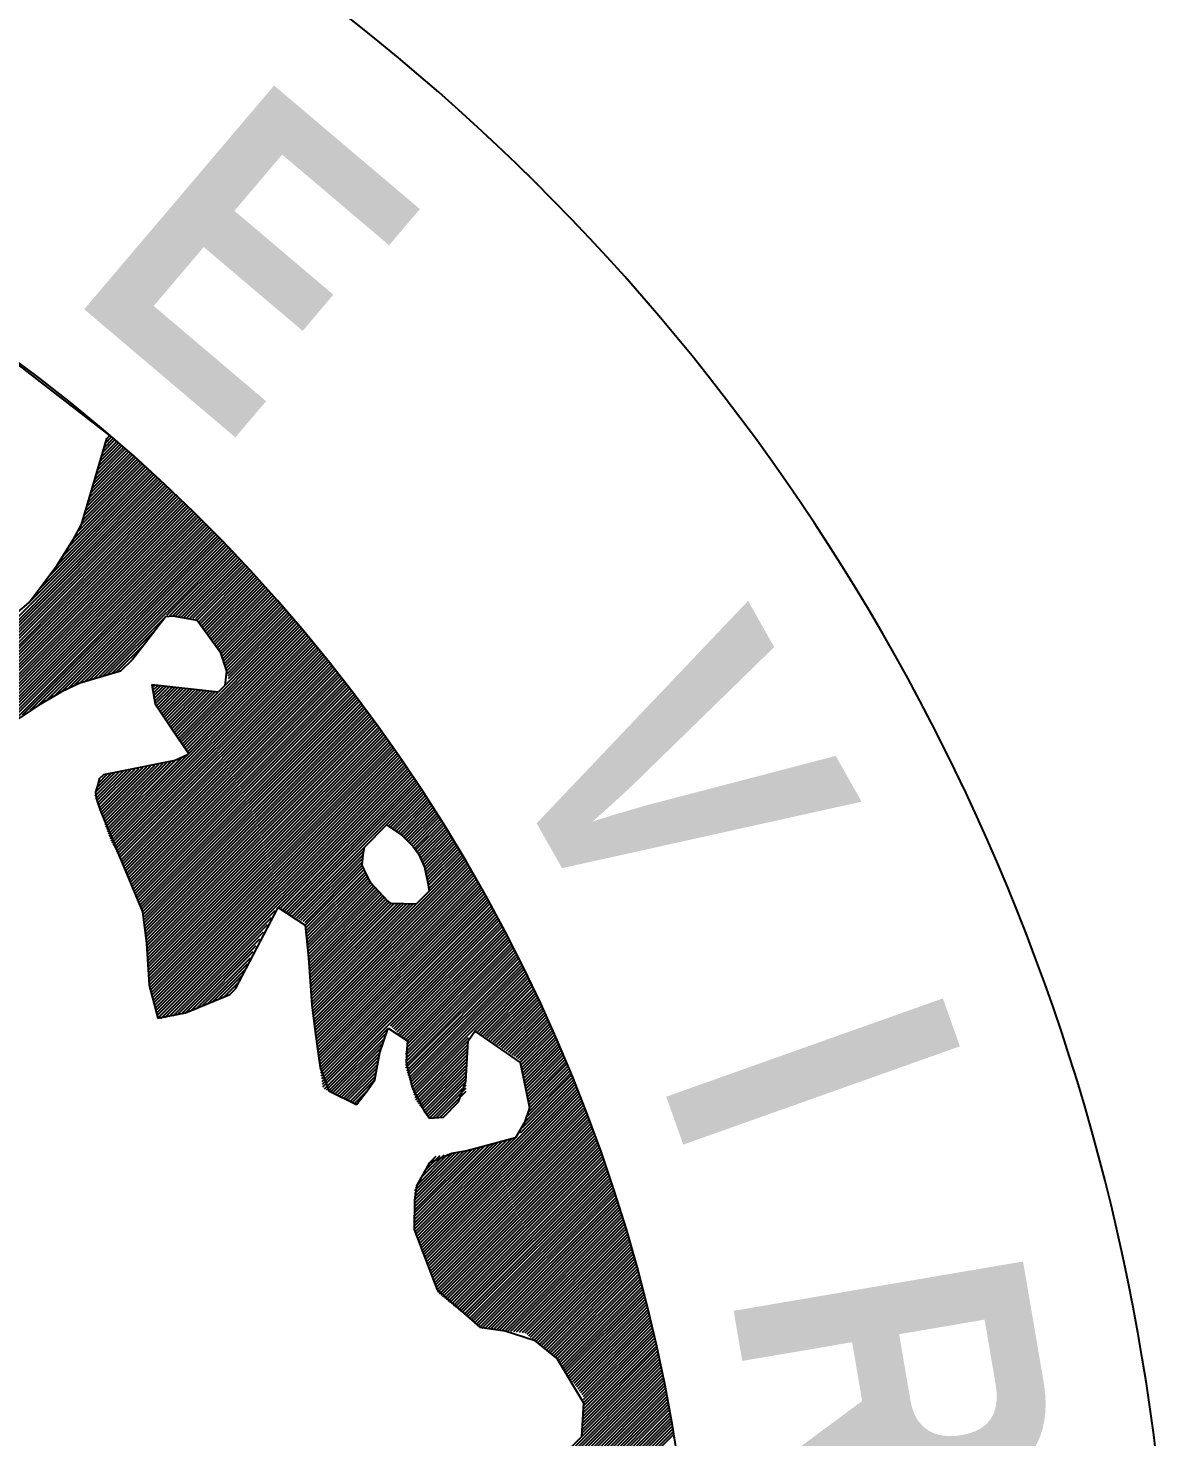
# Model space of a CAD drawing. Header units: inches. Extents: x 0 to 36, y 0 to 24.
# Drawn here: x 9.879 to 10.543, y 21.536 to 22.355 of the extents above; entities that cross this region are included whole.
import ezdxf
from ezdxf.enums import TextEntityAlignment as Align

# ---------------------------------------------------------------- set-up
doc = ezdxf.new("R2010")
doc.units = ezdxf.units.IN
doc.header["$MEASUREMENT"] = 0
doc.layers.add('CoverSheet', color=7, linetype='CONTINUOUS')
doc.styles.add('JJJ', font='BOLD.SHX', dxfattribs={"width": 0.9, "height": 0.1365})

msp = doc.modelspace()

# ---------------------------------------------------------------- linework, layer by layer
at = {"layer": 'CoverSheet'}
for p, q in [((9.92633, 22.11819), (9.8528, 22.17519)), ((9.9222, 22.10847), (9.92452, 22.11637)), ((9.9222, 22.10847), (9.92934, 22.11561)), ((9.92298, 22.11111), (9.92834, 22.11647)), ((9.92375, 22.11374), (9.92734, 22.11733)), ((9.92452, 22.11637), (9.92633, 22.11819)), ((9.92452, 22.11637), (9.92633, 22.11819)), ((9.92529, 22.119), (9.92533, 22.11904)), ((9.91527, 22.08478), (9.93828, 22.1078)), ((9.91604, 22.08742), (9.93729, 22.10867)), ((9.91604, 22.08742), (9.9222, 22.10847)), ((9.91681, 22.09005), (9.9363, 22.10954)), ((9.91758, 22.09268), (9.93531, 22.11041)), ((9.91835, 22.09531), (9.93432, 22.11128)), ((9.91912, 22.09794), (9.93333, 22.11215)), ((9.91989, 22.10058), (9.93233, 22.11301)), ((9.92066, 22.10321), (9.93133, 22.11388)), ((9.92143, 22.10584), (9.93034, 22.11474)), ((9.90524, 22.058), (9.94712, 22.09988)), ((9.90827, 22.06289), (9.94615, 22.10077)), ((9.90987, 22.06636), (9.94517, 22.10165)), ((9.91064, 22.06899), (9.94419, 22.10253)), ((9.91142, 22.07162), (9.94321, 22.10341)), ((9.91219, 22.07425), (9.94222, 22.10429)), ((9.91296, 22.07689), (9.94124, 22.10517)), ((9.91373, 22.07952), (9.94026, 22.10605)), ((9.9145, 22.08215), (9.93927, 22.10692)), ((9.67271, 21.81244), (9.95393, 22.09366)), ((9.67282, 21.81069), (9.9549, 22.09276)), ((9.67294, 21.80895), (9.95586, 22.09187)), ((9.67306, 21.80721), (9.95683, 22.09097)), ((9.8795, 22.02109), (9.95296, 22.09455)), ((9.88489, 22.02834), (9.95199, 22.09544)), ((9.89027, 22.03558), (9.95102, 22.09633)), ((9.89565, 22.04283), (9.95005, 22.09722)), ((9.89918, 22.04822), (9.94907, 22.09811)), ((9.90221, 22.05311), (9.9481, 22.099)), ((9.67318, 21.80547), (9.95779, 22.09007)), ((9.6733, 21.80372), (9.95875, 22.08917)), ((9.67342, 21.80198), (9.95971, 22.08827)), ((9.67354, 21.80024), (9.96067, 22.08737)), ((9.67366, 21.7985), (9.96163, 22.08647)), ((9.67378, 21.79675), (9.96259, 22.08556)), ((9.6739, 21.79501), (9.96354, 22.08466)), ((9.67402, 21.79327), (9.9645, 22.08375)), ((9.67414, 21.79153), (9.96545, 22.08284)), ((9.90987, 22.06636), (9.91604, 22.08742)), ((9.67425, 21.78978), (9.9664, 22.08193)), ((9.67437, 21.78804), (9.96736, 22.08102)), ((9.67449, 21.7863), (9.96831, 22.08011)), ((9.67461, 21.78456), (9.96925, 22.0792)), ((9.67473, 21.78282), (9.9702, 22.07828)), ((9.67485, 21.78107), (9.97115, 22.07737)), ((9.67497, 21.77933), (9.97209, 22.07645)), ((9.67509, 21.77759), (9.97303, 22.07553)), ((9.67521, 21.77585), (9.97398, 22.07461)), ((9.67533, 21.7741), (9.97492, 22.07369)), ((9.67545, 21.77236), (9.97586, 22.07277)), ((9.67557, 21.77062), (9.9768, 22.07185)), ((9.67569, 21.76888), (9.97773, 22.07092)), ((9.6758, 21.76713), (9.97867, 22.07)), ((9.67592, 21.76539), (9.9796, 22.06907)), ((9.67604, 21.76365), (9.98054, 22.06814)), ((9.67616, 21.76191), (9.98147, 22.06721)), ((9.67628, 21.76016), (9.9824, 22.06628)), ((9.90524, 22.058), (9.90987, 22.06636)), ((9.6764, 21.75842), (9.98333, 22.06535)), ((9.87556, 21.95572), (9.98426, 22.06442)), ((9.88012, 21.95842), (9.98518, 22.06348)), ((9.88468, 21.96112), (9.98611, 22.06255)), ((9.88924, 21.96381), (9.98703, 22.06161)), ((9.89379, 21.96651), (9.98796, 22.06067)), ((9.89835, 21.96921), (9.98888, 22.05973)), ((9.90291, 21.9719), (9.9898, 22.05879)), ((9.89565, 22.04283), (9.90524, 22.058)), ((9.90601, 21.97314), (9.99072, 22.05785)), ((9.90886, 21.97413), (9.99164, 22.0569)), ((9.91172, 21.97512), (9.99255, 22.05596)), ((9.91457, 21.97611), (9.99347, 22.05501)), ((9.91742, 21.97711), (9.99438, 22.05407)), ((9.92028, 21.9781), (9.9953, 22.05312)), ((9.92279, 21.97875), (9.99621, 22.05217)), ((9.95953, 22.01363), (9.99712, 22.05122)), ((9.96121, 22.01345), (9.99803, 22.05027)), ((9.89027, 22.03558), (9.89565, 22.04283)), ((9.96289, 22.01327), (9.99894, 22.04931)), ((9.96457, 22.01309), (9.99984, 22.04836)), ((9.96625, 22.01291), (10.00075, 22.0474)), ((9.96793, 22.01272), (10.00165, 22.04644)), ((9.96961, 22.01254), (10.00256, 22.04549)), ((9.97129, 22.01236), (10.00346, 22.04453)), ((9.97297, 22.01218), (10.00436, 22.04356)), ((9.97465, 22.012), (10.00526, 22.0426)), ((9.8795, 22.02109), (9.89027, 22.03558)), ((9.97633, 22.01182), (10.00616, 22.04164)), ((9.97718, 22.0108), (10.00705, 22.04067)), ((9.97796, 22.00972), (10.00795, 22.03971)), ((9.97875, 22.00865), (10.00884, 22.03874)), ((9.97953, 22.00757), (10.00974, 22.03777)), ((9.98032, 22.0065), (10.01063, 22.0368)), ((9.98111, 22.00542), (10.01152, 22.03583)), ((9.98189, 22.00434), (10.01241, 22.03486)), ((9.98268, 22.00327), (10.01329, 22.03388)), ((9.98347, 22.00219), (10.01418, 22.03291)), ((9.98425, 22.00112), (10.01507, 22.03193)), ((9.98504, 22.00004), (10.01595, 22.03096)), ((9.98582, 21.99897), (10.01683, 22.02998)), ((9.98661, 21.99789), (10.01772, 22.029)), ((9.9874, 21.99682), (10.0186, 22.02802)), ((9.98818, 21.99574), (10.01947, 22.02703)), ((9.98897, 21.99467), (10.02035, 22.02605)), ((9.86658, 22.01003), (9.8795, 22.02109)), ((9.98976, 21.99359), (10.02123, 22.02507)), ((9.99041, 21.99238), (10.0221, 22.02408)), ((9.99088, 21.99099), (10.02298, 22.02309)), ((9.99135, 21.9896), (10.02385, 22.0221)), ((9.99181, 21.9882), (10.02472, 22.02111)), ((9.99228, 21.98681), (10.02559, 22.02012)), ((9.99275, 21.98542), (10.02646, 22.01913)), ((9.99322, 21.98403), (10.02733, 22.01813)), ((9.99369, 21.98263), (10.0282, 22.01714)), ((9.92523, 21.97933), (9.9589, 22.013)), ((9.9589, 22.013), (9.94651, 21.99689)), ((9.9589, 22.013), (9.96289, 22.01327)), ((9.96289, 22.01327), (9.97718, 22.0108)), ((9.96619, 21.9421), (10.03423, 22.01014)), ((9.96694, 21.94099), (10.03508, 22.00913)), ((9.97718, 22.0108), (9.99041, 21.99238)), ((9.99114, 21.96892), (10.03337, 22.01114)), ((9.99325, 21.97289), (10.03251, 22.01214)), ((9.99416, 21.98124), (10.02906, 22.01614)), ((9.99463, 21.97985), (10.02992, 22.01515)), ((9.99509, 21.97845), (10.03079, 22.01415)), ((9.99536, 21.97685), (10.03165, 22.01315)), ((9.926, 21.88516), (10.04189, 22.00104)), ((9.92767, 21.97991), (9.95271, 22.00494)), ((9.96769, 21.93988), (10.03594, 22.00813)), ((9.96843, 21.93876), (10.03679, 22.00712)), ((9.96918, 21.93765), (10.03764, 22.00611)), ((9.96993, 21.93653), (10.03849, 22.0051)), ((9.97068, 21.93542), (10.03934, 22.00409)), ((9.97142, 21.93431), (10.04019, 22.00307)), ((9.97217, 21.93319), (10.04104, 22.00206)), ((9.92652, 21.88382), (10.04273, 22.00003)), ((9.92713, 21.88257), (10.04357, 21.99901)), ((9.92775, 21.88132), (10.04442, 21.99799)), ((9.92836, 21.88008), (10.04526, 21.99697)), ((9.92898, 21.87883), (10.0461, 21.99595)), ((9.92959, 21.87758), (10.04694, 21.99493)), ((9.93011, 21.98049), (9.94651, 21.99689)), ((9.93021, 21.87634), (10.04777, 21.9939)), ((9.93082, 21.87509), (10.04861, 21.99288)), ((9.94651, 21.99689), (9.93969, 21.98821)), ((9.93144, 21.87384), (10.04944, 21.99185)), ((9.93205, 21.8726), (10.05028, 21.99082)), ((9.93256, 21.98107), (9.93969, 21.98821)), ((9.93969, 21.98821), (9.93256, 21.98107)), ((9.93267, 21.87135), (10.05111, 21.98979)), ((9.93328, 21.8701), (10.05194, 21.98876)), ((9.93389, 21.86885), (10.05277, 21.98773)), ((9.93443, 21.86753), (10.0536, 21.98669)), ((9.93498, 21.86621), (10.05442, 21.98566)), ((9.93552, 21.86489), (10.05525, 21.98462)), ((9.99041, 21.99238), (9.99416, 21.98124)), ((9.93256, 21.98107), (9.90886, 21.97413)), ((9.93606, 21.86358), (10.05607, 21.98359)), ((9.93661, 21.86226), (10.0569, 21.98255)), ((9.93715, 21.86094), (10.05772, 21.98151)), ((9.9377, 21.85962), (10.05854, 21.98047)), ((9.93824, 21.85831), (10.05936, 21.97943)), ((9.93878, 21.85699), (10.06018, 21.97838)), ((9.93933, 21.85567), (10.06099, 21.97734)), ((9.93987, 21.85435), (10.06181, 21.97629)), ((9.99416, 21.98124), (9.99325, 21.97289)), ((9.89835, 21.96921), (9.88468, 21.96112)), ((9.90886, 21.97413), (9.89835, 21.96921)), ((9.94042, 21.85304), (10.06262, 21.97524)), ((9.94096, 21.85172), (10.06344, 21.97419)), ((9.9415, 21.8504), (10.06425, 21.97314)), ((9.94205, 21.84908), (10.06506, 21.97209)), ((9.94259, 21.84777), (10.06587, 21.97104)), ((9.94314, 21.84645), (10.06667, 21.96999)), ((9.94368, 21.84513), (10.06748, 21.96893)), ((9.95062, 21.97307), (9.95081, 21.97326)), ((9.95081, 21.97326), (9.95273, 21.96215)), ((9.9893, 21.96893), (9.95081, 21.97326)), ((9.9509, 21.97149), (9.95248, 21.97307)), ((9.95117, 21.9699), (9.95415, 21.97288)), ((9.95145, 21.96832), (9.95583, 21.97269)), ((9.95173, 21.96673), (9.9575, 21.97251)), ((9.952, 21.96515), (9.95917, 21.97232)), ((9.95228, 21.96356), (9.96085, 21.97213)), ((9.95273, 21.96215), (9.96252, 21.97194)), ((9.95348, 21.96104), (9.9642, 21.97175)), ((9.95423, 21.95992), (9.96587, 21.97157)), ((9.95497, 21.95881), (9.96754, 21.97138)), ((9.95572, 21.9577), (9.96922, 21.97119)), ((9.95647, 21.95658), (9.97089, 21.971)), ((9.95722, 21.95547), (9.97256, 21.97081)), ((9.95797, 21.95436), (9.97424, 21.97063)), ((9.95871, 21.95324), (9.97591, 21.97044)), ((9.95946, 21.95213), (9.97758, 21.97025)), ((9.96021, 21.95101), (9.97926, 21.97006)), ((9.96096, 21.9499), (9.98093, 21.96987)), ((9.9617, 21.94879), (9.9826, 21.96969)), ((9.96245, 21.94767), (9.98428, 21.9695)), ((9.9632, 21.94656), (9.98595, 21.96931)), ((9.96395, 21.94544), (9.98763, 21.96912)), ((9.96469, 21.94433), (9.9893, 21.96893)), ((9.96544, 21.94322), (9.99097, 21.96875)), ((9.99325, 21.97289), (9.9893, 21.96893)), ((9.88468, 21.96112), (9.87342, 21.95358)), ((9.94423, 21.84381), (10.06829, 21.96788)), ((9.94477, 21.8425), (10.06909, 21.96682)), ((9.94531, 21.84118), (10.06989, 21.96576)), ((9.94586, 21.83986), (10.07069, 21.9647)), ((9.9464, 21.83854), (10.07149, 21.96364)), ((9.94665, 21.83694), (10.07229, 21.96257)), ((9.94677, 21.83519), (10.07309, 21.96151)), ((9.94689, 21.83344), (10.07389, 21.96044)), ((9.95273, 21.96215), (9.95348, 21.96104)), ((9.95348, 21.96104), (9.96245, 21.94767)), ((9.947, 21.8317), (10.07468, 21.95938)), ((9.94712, 21.82995), (10.07547, 21.95831)), ((9.94723, 21.82821), (10.07627, 21.95724)), ((9.94735, 21.82646), (10.07706, 21.95617)), ((9.94747, 21.82472), (10.07785, 21.9551)), ((9.94758, 21.82297), (10.07863, 21.95402)), ((9.9477, 21.82122), (10.07942, 21.95295)), ((9.94781, 21.81948), (10.08021, 21.95187)), ((9.94793, 21.81773), (10.08099, 21.95079)), ((9.94804, 21.81599), (10.08177, 21.94972)), ((9.94816, 21.81424), (10.08256, 21.94864)), ((9.94828, 21.8125), (10.08334, 21.94756)), ((9.94839, 21.81075), (10.08412, 21.94647)), ((9.94851, 21.809), (10.08489, 21.94539)), ((9.94862, 21.80726), (10.08567, 21.9443)), ((9.96245, 21.94767), (9.97142, 21.93431)), ((9.94874, 21.80551), (10.08644, 21.94322)), ((9.94886, 21.80377), (10.08722, 21.94213)), ((9.94897, 21.80202), (10.08799, 21.94104)), ((9.94909, 21.80028), (10.08876, 21.93995)), ((9.94926, 21.79859), (10.08953, 21.93886)), ((9.94965, 21.79711), (10.0903, 21.93777)), ((9.95003, 21.79563), (10.09107, 21.93667)), ((9.95041, 21.79415), (10.09183, 21.93558)), ((9.96439, 21.92914), (9.92271, 21.92096)), ((9.92315, 21.89347), (9.95715, 21.92747)), ((9.92362, 21.89209), (9.95949, 21.92796)), ((9.9241, 21.8907), (9.96183, 21.92844)), ((9.92457, 21.88932), (9.96439, 21.92914)), ((9.92505, 21.88793), (9.9679, 21.93079)), ((9.92553, 21.88655), (9.97142, 21.93244)), ((9.9508, 21.79268), (10.0926, 21.93448)), ((9.95118, 21.7912), (10.09336, 21.93338)), ((9.95156, 21.78972), (10.09412, 21.93228)), ((9.95195, 21.78824), (10.09488, 21.93118)), ((9.95233, 21.78676), (10.09564, 21.93008)), ((9.95271, 21.78529), (10.0964, 21.92897)), ((9.9531, 21.78381), (10.09716, 21.92787)), ((9.97142, 21.93244), (9.96439, 21.92914)), ((9.97142, 21.93431), (9.97217, 21.93319)), ((9.97217, 21.93319), (9.97142, 21.93244)), ((9.97142, 21.93244), (9.97142, 21.93244)), ((9.9179, 21.90871), (9.9318, 21.9226)), ((9.9181, 21.91077), (9.92952, 21.92219)), ((9.91838, 21.90732), (9.93407, 21.92301)), ((9.91881, 21.91334), (9.92725, 21.92178)), ((9.91886, 21.90594), (9.93634, 21.92342)), ((9.91933, 21.90455), (9.93861, 21.92383)), ((9.91952, 21.91591), (9.92498, 21.92137)), ((9.91981, 21.90317), (9.94088, 21.92424)), ((9.92023, 21.91849), (9.92271, 21.92096)), ((9.92271, 21.92096), (9.92023, 21.91849)), ((9.92029, 21.90178), (9.94315, 21.92465)), ((9.92076, 21.9004), (9.94544, 21.92507)), ((9.92124, 21.89901), (9.94778, 21.92555)), ((9.92172, 21.89763), (9.95012, 21.92603)), ((9.92219, 21.89624), (9.95246, 21.92651)), ((9.92267, 21.89486), (9.9548, 21.92699)), ((9.95348, 21.78233), (10.09791, 21.92676)), ((9.95386, 21.78085), (10.09867, 21.92566)), ((9.95425, 21.77937), (10.09942, 21.92455)), ((9.95593, 21.7792), (10.10017, 21.92344)), ((9.95833, 21.77974), (10.10092, 21.92233)), ((10.0242, 21.84375), (10.10167, 21.92121)), ((10.0254, 21.84308), (10.10242, 21.9201)), ((10.0266, 21.84242), (10.10316, 21.91898)), ((9.91881, 21.91334), (9.9181, 21.91077)), ((9.9181, 21.91077), (9.91838, 21.90732)), ((9.91952, 21.91591), (9.91881, 21.91334)), ((9.92023, 21.91849), (9.91952, 21.91591)), ((10.0278, 21.84176), (10.10391, 21.91787)), ((10.029, 21.84109), (10.10465, 21.91675)), ((10.0302, 21.84043), (10.10539, 21.91563)), ((10.0314, 21.83977), (10.10614, 21.91451)), ((10.03259, 21.8391), (10.10687, 21.91339)), ((10.0871, 21.89175), (10.10761, 21.91226)), ((10.08828, 21.89107), (10.10835, 21.91114)), ((9.91838, 21.90732), (9.92076, 21.9004)), ((10.08946, 21.89039), (10.10908, 21.91001)), ((10.09064, 21.88971), (10.10982, 21.90888)), ((10.09182, 21.88903), (10.11055, 21.90775)), ((10.093, 21.88834), (10.11128, 21.90662)), ((10.09409, 21.88757), (10.11201, 21.90549)), ((10.09503, 21.88665), (10.11274, 21.90436)), ((10.09596, 21.88572), (10.11347, 21.90323)), ((9.92076, 21.9004), (9.94531, 21.84118)), ((10.0969, 21.8848), (10.11419, 21.90209)), ((10.09784, 21.88387), (10.11492, 21.90095)), ((10.09878, 21.88295), (10.11564, 21.89981)), ((10.09972, 21.88203), (10.11636, 21.89868)), ((10.10066, 21.8811), (10.11709, 21.89753)), ((10.10159, 21.88018), (10.1178, 21.89639)), ((10.10253, 21.87926), (10.11852, 21.89525)), ((10.07425, 21.8789), (10.0871, 21.89175)), ((10.0871, 21.89175), (10.08828, 21.89107)), ((10.08828, 21.89107), (10.09596, 21.88572)), ((10.10347, 21.87833), (10.11924, 21.8941)), ((10.10441, 21.87741), (10.11995, 21.89296)), ((10.10515, 21.87629), (10.12067, 21.89181)), ((10.10571, 21.87499), (10.12138, 21.89066)), ((10.10628, 21.8737), (10.12209, 21.88951)), ((10.10685, 21.8724), (10.1228, 21.88836)), ((10.10741, 21.87111), (10.12351, 21.8872)), ((10.03379, 21.83844), (10.07425, 21.8789)), ((10.07387, 21.87666), (10.07425, 21.8789)), ((10.09596, 21.88572), (10.10253, 21.87926)), ((10.10253, 21.87926), (10.10571, 21.87499)), ((10.10798, 21.86981), (10.12422, 21.88605)), ((10.10855, 21.86852), (10.12492, 21.88489)), ((10.10911, 21.86722), (10.12563, 21.88374)), ((10.10962, 21.86587), (10.12633, 21.88258)), ((10.10992, 21.8643), (10.12703, 21.88142)), ((10.11021, 21.86273), (10.12773, 21.88026)), ((10.1105, 21.86116), (10.12843, 21.87909)), ((10.11079, 21.85959), (10.12913, 21.87793)), ((10.03499, 21.83778), (10.07387, 21.87666)), ((10.03619, 21.83712), (10.0735, 21.87442)), ((10.03739, 21.83645), (10.07312, 21.87218)), ((10.03859, 21.83579), (10.07274, 21.86995)), ((10.04401, 21.78351), (10.13259, 21.87209)), ((10.04414, 21.78177), (10.13328, 21.87091)), ((10.04436, 21.78013), (10.13397, 21.86974)), ((10.07302, 21.86837), (10.0735, 21.87442)), ((10.0735, 21.87442), (10.07387, 21.87666)), ((10.10571, 21.87499), (10.10911, 21.86722)), ((10.11108, 21.85802), (10.12982, 21.87676)), ((10.11137, 21.85645), (10.13052, 21.8756)), ((10.11166, 21.85488), (10.13121, 21.87443)), ((10.11195, 21.85331), (10.1319, 21.87326)), ((10.03976, 21.8351), (10.07302, 21.86837)), ((10.03993, 21.83341), (10.07362, 21.8671)), ((10.0401, 21.83172), (10.07422, 21.86583)), ((10.04027, 21.83003), (10.07481, 21.86457)), ((10.04044, 21.82834), (10.07541, 21.8633)), ((10.04061, 21.82664), (10.076, 21.86203)), ((10.04459, 21.7785), (10.13465, 21.86856)), ((10.04482, 21.77687), (10.13534, 21.86739)), ((10.04506, 21.77524), (10.13602, 21.86621)), ((10.04529, 21.77361), (10.1367, 21.86503)), ((10.04552, 21.77198), (10.13739, 21.86385)), ((10.04575, 21.77035), (10.13806, 21.86267)), ((10.07422, 21.86583), (10.07302, 21.86837)), ((10.07779, 21.85823), (10.07422, 21.86583)), ((10.10911, 21.86722), (10.11108, 21.85802)), ((10.04078, 21.82495), (10.0766, 21.86077)), ((10.04095, 21.82326), (10.07719, 21.8595)), ((10.04112, 21.82157), (10.07779, 21.85823)), ((10.04129, 21.81988), (10.07856, 21.85715)), ((10.04146, 21.81818), (10.07947, 21.8562)), ((10.04159, 21.81645), (10.08038, 21.85524)), ((10.04172, 21.81472), (10.08129, 21.85429)), ((10.04185, 21.81299), (10.08219, 21.85334)), ((10.04598, 21.76872), (10.13874, 21.86148)), ((10.04621, 21.76709), (10.13942, 21.8603)), ((10.04644, 21.76546), (10.14009, 21.85911)), ((10.04667, 21.76383), (10.14077, 21.85792)), ((10.0469, 21.7622), (10.14144, 21.85673)), ((10.04713, 21.76057), (10.14211, 21.85554)), ((10.04737, 21.75894), (10.14278, 21.85435)), ((10.08764, 21.84761), (10.07779, 21.85823)), ((10.11108, 21.85802), (10.11195, 21.85331)), ((10.04197, 21.81125), (10.0831, 21.85238)), ((10.0421, 21.80952), (10.08401, 21.85143)), ((10.04223, 21.80778), (10.08492, 21.85047)), ((10.04235, 21.80605), (10.08583, 21.84952)), ((10.04248, 21.80432), (10.08673, 21.84857)), ((10.04261, 21.80258), (10.08764, 21.84761)), ((10.04274, 21.80085), (10.08855, 21.84666)), ((10.04286, 21.79911), (10.08978, 21.84602)), ((10.04299, 21.79738), (10.09159, 21.84598)), ((10.04312, 21.79565), (10.09341, 21.84594)), ((10.04325, 21.79391), (10.09523, 21.84589)), ((10.04337, 21.79218), (10.09704, 21.84585)), ((10.0435, 21.79044), (10.09886, 21.8458)), ((10.04363, 21.78871), (10.10068, 21.84576)), ((10.04376, 21.78697), (10.1025, 21.84571)), ((10.04388, 21.78524), (10.10431, 21.84567)), ((10.0476, 21.75731), (10.14345, 21.85316)), ((10.04783, 21.75568), (10.14411, 21.85196)), ((10.04806, 21.75405), (10.14478, 21.85077)), ((10.04829, 21.75242), (10.14544, 21.84957)), ((10.04852, 21.75078), (10.14611, 21.84837)), ((10.04875, 21.74915), (10.14677, 21.84717)), ((10.04898, 21.74752), (10.14743, 21.84597)), ((10.08978, 21.84602), (10.08764, 21.84761)), ((10.10431, 21.84567), (10.08978, 21.84602)), ((10.11195, 21.85331), (10.10431, 21.84567)), ((9.94531, 21.84118), (9.94758, 21.82297)), ((9.96073, 21.78027), (10.02247, 21.84201)), ((9.96313, 21.78081), (10.02021, 21.83789)), ((9.99933, 21.79653), (10.0242, 21.84375)), ((10.0242, 21.84375), (10.03993, 21.83341)), ((10.04921, 21.74589), (10.14808, 21.84476)), ((10.04945, 21.74426), (10.14874, 21.84356)), ((10.04968, 21.74263), (10.1494, 21.84235)), ((10.04991, 21.741), (10.15005, 21.84114)), ((10.05014, 21.73937), (10.1507, 21.83994)), ((10.05102, 21.73839), (10.15135, 21.83873)), ((10.08948, 21.77499), (10.152, 21.83751)), ((9.96553, 21.78135), (10.01794, 21.83376)), ((9.96793, 21.78189), (10.01568, 21.82964)), ((10.03993, 21.83341), (10.04172, 21.81472)), ((10.09046, 21.77411), (10.15265, 21.8363)), ((10.09143, 21.77322), (10.1533, 21.83508)), ((10.09241, 21.77233), (10.15394, 21.83387)), ((10.09338, 21.77144), (10.15459, 21.83265)), ((10.09436, 21.77056), (10.15523, 21.83143)), ((10.09533, 21.76967), (10.15587, 21.83021)), ((10.0963, 21.76878), (10.15651, 21.82899)), ((9.94758, 21.82297), (9.94926, 21.79859)), ((9.97033, 21.78243), (10.01342, 21.82552)), ((9.97315, 21.78339), (10.01146, 21.82169)), ((10.09728, 21.7679), (10.15715, 21.82777)), ((10.09825, 21.76701), (10.15778, 21.82654)), ((10.09887, 21.76018), (10.16032, 21.82163)), ((10.09901, 21.76219), (10.15969, 21.82286)), ((10.09916, 21.76419), (10.15905, 21.82409)), ((10.09923, 21.76612), (10.15842, 21.82531)), ((9.97642, 21.78479), (10.00972, 21.81809)), ((9.97969, 21.7862), (10.00799, 21.8145)), ((10.04172, 21.81472), (10.04376, 21.78697)), ((10.09829, 21.75215), (10.16282, 21.81669)), ((10.09843, 21.75044), (10.16345, 21.81545)), ((10.09844, 21.75416), (10.1622, 21.81792)), ((10.09858, 21.75617), (10.16157, 21.81916)), ((10.09873, 21.75817), (10.16095, 21.82039)), ((10.09887, 21.74901), (10.16407, 21.81421)), ((10.09931, 21.74759), (10.16469, 21.81297)), ((9.98295, 21.7876), (10.00626, 21.81091)), ((9.98622, 21.78901), (10.00452, 21.80731)), ((10.09974, 21.74616), (10.16531, 21.81173)), ((10.10018, 21.74474), (10.16593, 21.81048)), ((10.10062, 21.74331), (10.16654, 21.80924)), ((10.10105, 21.74189), (10.16716, 21.80799)), ((10.10149, 21.74046), (10.16777, 21.80674)), ((10.10193, 21.73904), (10.16838, 21.80549)), ((10.10236, 21.73761), (10.16899, 21.80424)), ((9.94926, 21.79859), (9.95425, 21.77937)), ((9.98949, 21.79042), (10.00279, 21.80372)), ((9.99276, 21.79182), (10.00106, 21.80012)), ((9.99602, 21.79323), (9.99933, 21.79653)), ((9.99602, 21.79323), (9.99933, 21.79653)), ((10.13839, 21.77177), (10.1696, 21.80299)), ((10.14013, 21.77165), (10.17021, 21.80173)), ((10.14124, 21.7709), (10.17081, 21.80048)), ((10.14235, 21.77015), (10.17142, 21.79922)), ((10.14347, 21.7694), (10.17202, 21.79796)), ((10.14458, 21.76866), (10.17262, 21.7967)), ((9.97033, 21.78243), (9.98949, 21.79042)), ((9.98949, 21.79042), (9.99602, 21.79323)), ((10.14569, 21.76791), (10.17322, 21.79544)), ((10.1468, 21.76716), (10.17382, 21.79417)), ((10.14791, 21.76641), (10.17442, 21.79291)), ((10.14903, 21.76566), (10.17501, 21.79164)), ((10.15014, 21.76491), (10.1756, 21.79038)), ((10.15125, 21.76416), (10.1762, 21.78911)), ((10.15236, 21.76341), (10.17679, 21.78783)), ((9.95425, 21.77937), (9.97033, 21.78243)), ((10.04376, 21.78697), (10.04598, 21.76872)), ((10.15347, 21.76266), (10.17738, 21.78656)), ((10.15459, 21.76191), (10.17796, 21.78529)), ((10.1557, 21.76116), (10.17855, 21.78401)), ((10.15681, 21.76041), (10.17913, 21.78274)), ((10.15792, 21.75966), (10.17972, 21.78146)), ((10.15904, 21.75891), (10.1803, 21.78018)), ((10.05226, 21.73777), (10.08811, 21.77362)), ((10.08314, 21.75934), (10.08811, 21.77362)), ((10.08811, 21.77362), (10.09923, 21.76612)), ((10.1346, 21.76612), (10.13839, 21.77177)), ((10.13839, 21.77177), (10.16485, 21.75356)), ((10.16015, 21.75816), (10.18088, 21.7789)), ((10.16126, 21.75742), (10.18146, 21.77761)), ((10.16237, 21.75667), (10.18203, 21.77633)), ((10.16348, 21.75592), (10.18261, 21.77504)), ((10.16454, 21.75511), (10.18318, 21.77375)), ((10.16485, 21.75356), (10.18376, 21.77246)), ((10.04598, 21.76872), (10.04737, 21.75894)), ((10.05351, 21.73716), (10.08698, 21.77063)), ((10.05476, 21.73654), (10.08585, 21.76764)), ((10.056, 21.73593), (10.08472, 21.76465)), ((10.09923, 21.76612), (10.09873, 21.75817)), ((10.1028, 21.73619), (10.1348, 21.76818)), ((10.10324, 21.73476), (10.1346, 21.76612)), ((10.10367, 21.73334), (10.1344, 21.76406)), ((10.13328, 21.74247), (10.1346, 21.76612)), ((10.16516, 21.75201), (10.18433, 21.77117)), ((10.16547, 21.75046), (10.18489, 21.76988)), ((10.16578, 21.74891), (10.18546, 21.76859)), ((10.16609, 21.74735), (10.18603, 21.76729)), ((10.1664, 21.7458), (10.18659, 21.76599)), ((10.16671, 21.74425), (10.18716, 21.76469)), ((10.16702, 21.7427), (10.18772, 21.76339)), ((10.04737, 21.75894), (10.04852, 21.75078)), ((10.05725, 21.73531), (10.08359, 21.76166)), ((10.05849, 21.7347), (10.08314, 21.75934)), ((10.05974, 21.73408), (10.08274, 21.75708)), ((10.0803, 21.74347), (10.08314, 21.75934)), ((10.09887, 21.76018), (10.09844, 21.75416)), ((10.09873, 21.75817), (10.09887, 21.76018)), ((10.10411, 21.73191), (10.1342, 21.76201)), ((10.10488, 21.73082), (10.13401, 21.75995)), ((10.10568, 21.72976), (10.13381, 21.75789)), ((10.10649, 21.7287), (10.13361, 21.75583)), ((10.16733, 21.74115), (10.18828, 21.76209)), ((10.16764, 21.73959), (10.18883, 21.76079)), ((10.16795, 21.73804), (10.18939, 21.75948)), ((10.16826, 21.73649), (10.18995, 21.75818)), ((10.16857, 21.73494), (10.1905, 21.75687)), ((10.16888, 21.73339), (10.19105, 21.75556)), ((10.04852, 21.75078), (10.05351, 21.73716)), ((10.06099, 21.73346), (10.08233, 21.75481)), ((10.06223, 21.73285), (10.08192, 21.75254)), ((10.06348, 21.73223), (10.08152, 21.75027)), ((10.06472, 21.73162), (10.08111, 21.74801)), ((10.09844, 21.75416), (10.10193, 21.73904)), ((10.10729, 21.72765), (10.13341, 21.75377)), ((10.1081, 21.72659), (10.13322, 21.75171)), ((10.1089, 21.72553), (10.13309, 21.74973)), ((10.10971, 21.72448), (10.13314, 21.74791)), ((10.16485, 21.75356), (10.16671, 21.74425)), ((10.16841, 21.72175), (10.19433, 21.74767)), ((10.16919, 21.73183), (10.1916, 21.75425)), ((10.1695, 21.73028), (10.19215, 21.75294)), ((10.16953, 21.72473), (10.19379, 21.74899)), ((10.16981, 21.72873), (10.1927, 21.75162)), ((10.17012, 21.72718), (10.19324, 21.75031)), ((10.06597, 21.731), (10.08071, 21.74574)), ((10.06721, 21.73039), (10.0803, 21.74347)), ((10.07602, 21.73733), (10.0803, 21.74347)), ((10.10193, 21.73904), (10.1089, 21.72553)), ((10.10526, 21.65115), (10.19648, 21.74237)), ((10.10577, 21.6498), (10.19702, 21.74105)), ((10.10628, 21.64845), (10.19755, 21.73972)), ((10.11051, 21.72342), (10.13319, 21.7461)), ((10.11131, 21.72236), (10.13323, 21.74428)), ((10.11212, 21.7213), (10.13328, 21.74247)), ((10.11374, 21.72106), (10.13333, 21.74065)), ((10.11588, 21.72134), (10.13337, 21.73884)), ((10.12891, 21.73065), (10.13328, 21.74247)), ((10.16505, 21.71281), (10.19595, 21.7437)), ((10.16617, 21.71579), (10.19541, 21.74502)), ((10.16671, 21.74425), (10.17012, 21.72718)), ((10.16729, 21.71877), (10.19487, 21.74635)), ((10.05351, 21.73716), (10.06971, 21.72915)), ((10.06846, 21.72977), (10.07602, 21.73733)), ((10.06971, 21.72915), (10.07602, 21.73733)), ((10.10679, 21.64709), (10.19808, 21.73839)), ((10.10729, 21.64574), (10.19861, 21.73706)), ((10.1078, 21.64439), (10.19914, 21.73572)), ((10.10831, 21.64303), (10.19966, 21.73439)), ((10.10882, 21.64168), (10.20019, 21.73305)), ((10.10933, 21.64033), (10.20071, 21.73171)), ((10.11801, 21.72161), (10.13342, 21.73702)), ((10.12015, 21.72189), (10.12891, 21.73065)), ((10.12015, 21.72189), (10.12891, 21.73065)), ((10.06971, 21.72915), (10.0708, 21.73025)), ((10.1089, 21.72553), (10.11212, 21.7213)), ((10.10984, 21.63898), (10.20123, 21.73037)), ((10.11034, 21.63762), (10.20175, 21.72903)), ((10.11085, 21.63627), (10.20227, 21.72768)), ((10.11136, 21.63492), (10.20279, 21.72634)), ((10.11187, 21.63356), (10.2033, 21.72499)), ((10.11238, 21.63221), (10.20381, 21.72364)), ((10.11289, 21.63086), (10.20432, 21.72229)), ((10.17012, 21.72718), (10.16729, 21.71877)), ((10.11212, 21.7213), (10.12015, 21.72189)), ((10.1134, 21.6295), (10.20483, 21.72094)), ((10.1139, 21.62815), (10.20534, 21.71959)), ((10.11441, 21.6268), (10.20585, 21.71823)), ((10.11492, 21.62544), (10.20635, 21.71688)), ((10.11543, 21.62409), (10.20686, 21.71552)), ((10.11594, 21.62274), (10.20736, 21.71416)), ((10.16729, 21.71877), (10.16205, 21.70981)), ((10.10307, 21.65827), (10.1518, 21.707)), ((10.10312, 21.66018), (10.14924, 21.7063)), ((10.10323, 21.65657), (10.15437, 21.7077)), ((10.10374, 21.65521), (10.15693, 21.70841)), ((10.10424, 21.65386), (10.15949, 21.70911)), ((10.10475, 21.65251), (10.16205, 21.70981)), ((10.11645, 21.62138), (10.20786, 21.7128)), ((10.11695, 21.62003), (10.20836, 21.71143)), ((10.11785, 21.61907), (10.20885, 21.71007)), ((10.11887, 21.61823), (10.20935, 21.7087)), ((10.1199, 21.61739), (10.20984, 21.70733)), ((10.12092, 21.61655), (10.21033, 21.70596)), ((10.16205, 21.70981), (10.13406, 21.70229)), ((10.10317, 21.66209), (10.14668, 21.7056)), ((10.10321, 21.664), (10.14411, 21.7049)), ((10.10326, 21.66591), (10.14155, 21.7042)), ((10.10331, 21.66781), (10.13899, 21.7035)), ((10.10335, 21.66972), (10.13643, 21.7028)), ((10.1034, 21.67163), (10.13406, 21.70229)), ((10.10344, 21.67354), (10.1318, 21.70189)), ((10.10349, 21.67545), (10.12954, 21.7015)), ((10.10354, 21.67735), (10.12729, 21.7011)), ((10.10358, 21.67926), (10.12503, 21.70071)), ((10.10444, 21.68198), (10.12278, 21.70032)), ((10.10691, 21.68631), (10.12052, 21.69992)), ((10.10938, 21.69065), (10.11827, 21.69953)), ((10.12503, 21.70071), (10.11185, 21.69498)), ((10.11185, 21.69498), (10.11601, 21.69913)), ((10.12195, 21.61572), (10.21082, 21.70459)), ((10.12297, 21.61488), (10.21131, 21.70321)), ((10.124, 21.61404), (10.21179, 21.70184)), ((10.12502, 21.6132), (10.21228, 21.70046)), ((10.13406, 21.70229), (10.12503, 21.70071)), ((10.12604, 21.61237), (10.21276, 21.69908)), ((10.12707, 21.61153), (10.21324, 21.6977)), ((10.11185, 21.69498), (10.10444, 21.68198)), ((10.12809, 21.61069), (10.21372, 21.69632)), ((10.12912, 21.60985), (10.2142, 21.69494)), ((10.13014, 21.60902), (10.21467, 21.69355)), ((10.13116, 21.60818), (10.21515, 21.69216)), ((10.13219, 21.60734), (10.21562, 21.69077)), ((10.10444, 21.68198), (10.10344, 21.67354)), ((10.13321, 21.6065), (10.21609, 21.68938)), ((10.13424, 21.60567), (10.21656, 21.68799)), ((10.13526, 21.60483), (10.21703, 21.68659)), ((10.13629, 21.60399), (10.21749, 21.6852)), ((10.13731, 21.60315), (10.21795, 21.6838)), ((10.13833, 21.60232), (10.21842, 21.6824)), ((10.10344, 21.67354), (10.10323, 21.65657)), ((10.13936, 21.60148), (10.21888, 21.681)), ((10.14038, 21.60064), (10.21933, 21.67959)), ((10.14141, 21.59981), (10.21979, 21.67819)), ((10.14257, 21.59911), (10.22024, 21.67678)), ((10.14425, 21.59893), (10.2207, 21.67537)), ((10.14593, 21.59875), (10.22115, 21.67396)), ((10.14761, 21.59857), (10.2216, 21.67255)), ((10.14929, 21.59838), (10.22205, 21.67114)), ((10.15097, 21.5982), (10.22249, 21.66972)), ((10.15265, 21.59802), (10.22293, 21.6683)), ((10.15433, 21.59784), (10.22338, 21.66688)), ((10.15601, 21.59766), (10.22382, 21.66546)), ((10.15769, 21.59748), (10.22426, 21.66404)), ((10.15937, 21.5973), (10.22469, 21.66261)), ((10.16105, 21.59712), (10.22513, 21.66119)), ((10.16273, 21.59693), (10.22556, 21.65976)), ((10.16441, 21.59675), (10.22599, 21.65833)), ((10.1661, 21.59657), (10.22642, 21.6569)), ((10.10323, 21.65657), (10.10628, 21.64845)), ((10.16777, 21.59639), (10.22685, 21.65546)), ((10.1688, 21.59555), (10.22727, 21.65403)), ((10.16983, 21.59472), (10.2277, 21.65259)), ((10.17086, 21.59389), (10.22812, 21.65115)), ((10.17189, 21.59306), (10.22854, 21.64971)), ((10.10628, 21.64845), (10.11645, 21.62138)), ((10.17292, 21.59223), (10.22896, 21.64826)), ((10.17395, 21.59139), (10.22937, 21.64682)), ((10.17498, 21.59056), (10.22979, 21.64537)), ((10.17601, 21.58973), (10.2302, 21.64392)), ((10.17704, 21.5889), (10.23061, 21.64247)), ((10.17806, 21.58806), (10.23102, 21.64102)), ((10.17909, 21.58723), (10.23143, 21.63956)), ((10.18012, 21.5864), (10.23183, 21.63811)), ((10.18115, 21.58557), (10.23223, 21.63665)), ((10.18218, 21.58473), (10.23263, 21.63519)), ((10.18321, 21.5839), (10.23303, 21.63372)), ((10.18424, 21.58307), (10.23343, 21.63226)), ((10.18527, 21.58224), (10.23383, 21.63079)), ((10.1862, 21.58131), (10.23422, 21.62933)), ((10.18697, 21.58022), (10.23461, 21.62785)), ((10.18774, 21.57912), (10.235, 21.62638)), ((10.18851, 21.57803), (10.23539, 21.62491)), ((10.11645, 21.62138), (10.14141, 21.59981)), ((10.18928, 21.57694), (10.23577, 21.62343)), ((10.19005, 21.57585), (10.23616, 21.62195)), ((10.19082, 21.57476), (10.23654, 21.62047)), ((10.19159, 21.57366), (10.23692, 21.61899)), ((10.19236, 21.57257), (10.23729, 21.61751)), ((10.19313, 21.57148), (10.23767, 21.61602)), ((10.1939, 21.57039), (10.23804, 21.61454)), ((10.19467, 21.5693), (10.23842, 21.61305)), ((10.19544, 21.56821), (10.23879, 21.61155)), ((10.19621, 21.56711), (10.23915, 21.61006)), ((10.19698, 21.56602), (10.23952, 21.60856)), ((10.14141, 21.59981), (10.15601, 21.59766)), ((10.19775, 21.56493), (10.23988, 21.60707)), ((10.19852, 21.56384), (10.24024, 21.60557)), ((10.19929, 21.56275), (10.2406, 21.60406)), ((10.20006, 21.56165), (10.24096, 21.60256)), ((10.20082, 21.56056), (10.24132, 21.60105)), ((10.20159, 21.55947), (10.24167, 21.59955)), ((10.15601, 21.59766), (10.17292, 21.59223)), ((10.17292, 21.59223), (10.1862, 21.58131)), ((10.20124, 21.5498), (10.24341, 21.59197)), ((10.20134, 21.55177), (10.24306, 21.59349)), ((10.20145, 21.55374), (10.24272, 21.59501)), ((10.20155, 21.55571), (10.24237, 21.59652)), ((10.20166, 21.55767), (10.24202, 21.59804)), ((10.20071, 21.53997), (10.24509, 21.58435)), ((10.20081, 21.54193), (10.24476, 21.58588)), ((10.20092, 21.5439), (10.24442, 21.58741)), ((10.20102, 21.54587), (10.24409, 21.58893)), ((10.20113, 21.54784), (10.24375, 21.59045)), ((10.17803, 21.50612), (10.24704, 21.57513)), ((10.17853, 21.50848), (10.24672, 21.57667)), ((10.17902, 21.51084), (10.2464, 21.57821)), ((10.17952, 21.51319), (10.24608, 21.57975)), ((10.1862, 21.58131), (10.20155, 21.55571)), ((10.20049, 21.53603), (10.24575, 21.58129)), ((10.2006, 21.538), (10.24542, 21.58282)), ((10.17605, 21.49669), (10.2483, 21.56894)), ((10.17654, 21.49905), (10.24799, 21.5705)), ((10.17704, 21.5014), (10.24768, 21.57204)), ((10.17727, 21.49605), (10.24861, 21.56739)), ((10.17753, 21.50376), (10.24736, 21.57359)), ((10.17862, 21.49554), (10.24892, 21.56584)), ((10.17996, 21.49502), (10.24922, 21.56428)), ((10.18131, 21.49451), (10.24952, 21.56272)), ((10.18266, 21.494), (10.24982, 21.56116)), ((10.18401, 21.49348), (10.25012, 21.5596)), ((10.18536, 21.49297), (10.25042, 21.55803)), ((10.18671, 21.49246), (10.25071, 21.55646)), ((10.18805, 21.49194), (10.251, 21.55489)), ((10.1894, 21.49143), (10.25129, 21.55332)), ((10.19075, 21.49092), (10.25158, 21.55175)), ((10.20155, 21.55571), (10.20049, 21.53603)), ((10.1921, 21.4904), (10.25186, 21.55017)), ((10.19345, 21.48989), (10.25215, 21.54859)), ((10.1948, 21.48938), (10.25243, 21.54701)), ((10.19614, 21.48886), (10.2527, 21.54542)), ((10.19749, 21.48835), (10.25298, 21.54384)), ((10.19884, 21.48784), (10.25325, 21.54225)), ((10.20049, 21.53603), (10.18165, 21.51718)), ((10.20013, 21.48726), (10.25352, 21.54066)), ((10.20106, 21.48634), (10.25379, 21.53906)), ((10.202, 21.48541), (10.25406, 21.53747))]:
    msp.add_line(p, q, dxfattribs=at)
for radius, start, end in [(1.24972, 247.51338, 247.36281), (0.97402, 251.32273, 251.1453)]:
    msp.add_arc((9.29312, 21.37801), radius, start, end, dxfattribs=at)

# ---------------------------------------------------------------- texts
at = {"layer": 'CoverSheet', "style": 'JJJ', "width": 0.9}
for s, rotation, p in [('K', 330.91272, (9.83065, 22.34426)), ('E', 319.69534, (10.00835, 22.22124)), ('V', 299.45443, (10.25591, 21.92172)), ('I', 289.56985, (10.33496, 21.74837)), ('R', 279.68527, (10.38307, 21.56403))]:
    msp.add_text(s, height=0.17059, rotation=rotation, dxfattribs=at).set_placement(p, align=Align.MIDDLE)

doc.saveas('drawing.dxf')
